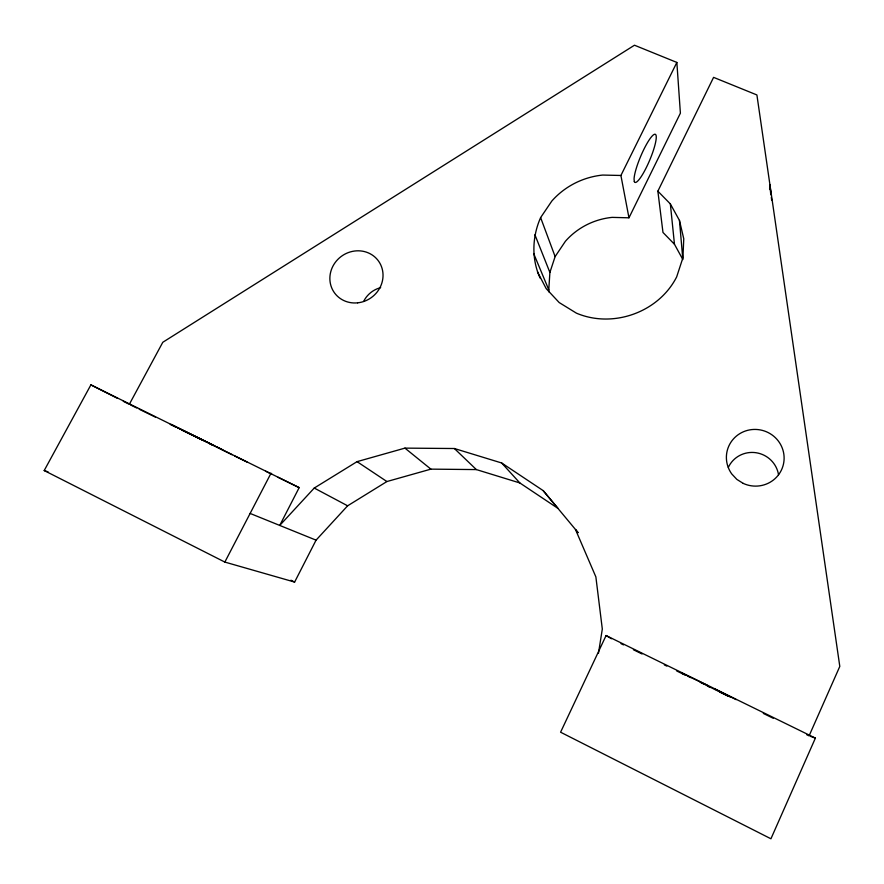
<?xml version="1.0" encoding="UTF-8"?>
<svg xmlns="http://www.w3.org/2000/svg" width="884" height="884" viewBox="0 0 884 884"><rect width="100%" height="100%" fill="white"/><g stroke="black" fill="none" stroke-linecap="round" stroke-linejoin="round"><path stroke-width="1.33" d="M549.318 292.405L548.776 289.797L549.892 272.449L555.119 256.581L565.406 241.277A69.427 66.665 -15.1 0 1 612.137 217.376L628.966 217.807L680.393 113.163L676.857 62.432L634.48 45.217L162.789 342.285L129.318 404.331L123.318 401.292M540.135 278.117C531.35 259.045 532.146 236.647 540.621 217.597L551.837 201.022A75.538 72.068 -15.7 0 1 602.634 175.065L620.911 175.474L676.857 62.432M769.599 189.088L769.975 185.076L771.025 194.59M598.457 653.342L602.313 629.043L595.871 576.898L575.495 529.538L578.125 532.676L543.163 490.609L501.67 462.984L454.376 448.519L404.938 448.122L357.048 461.647L314.24 488.056L279.731 525.428L299.168 487.637L90.897 384.872L44.2 470.542L224.845 562.08L294.626 582.07L316.063 540.146L347.633 505.803L386.905 481.537L430.895 469.139L476.354 469.581L519.847 482.951L558.003 508.411L543.163 490.609M815.391 738.107L770.936 838.783L560.589 732.206L606.081 635.541L815.391 738.107L810.352 736.306M657.862 191.176L670.348 203.917L679.453 220.414L682.857 259.553L674.47 244.271L662.978 232.448L657.862 191.176L713.587 77.361L756.903 94.953L839.8 666.414L809.092 735.853L806.617 734.637M224.845 562.08L271.034 473.194M44.2 470.542L48.079 471.879M250.161 513.449L316.063 540.146M219.21 448.254L222.735 449.923L216.801 446.873M730.703 697.189L713.056 688.614M213.685 445.569L218.171 447.757M707.322 685.332L682.006 673.188L683.663 674.05M208.105 442.84L212.569 445.028M705.951 685.122L711.896 688.039M621.032 643.674L623.507 644.889M633.408 649.74L642.071 653.983M664.337 664.901L666.812 666.105M676.713 670.956L685.376 675.21M707.642 686.117L710.117 687.332M720.007 692.183L728.67 696.426M763.312 713.41L773.213 718.261M130.556 404.949L136.755 407.988M139.23 409.204L155.352 417.104M170.225 424.397L176.424 427.436M182.623 430.486L207.044 442.332M209.906 443.856L212.381 445.072M222.304 449.934L232.216 454.796M234.702 456.022L247.1 462.1M265.697 471.216L271.896 474.255M278.095 477.294L299.168 487.637M714.736 688.979L736.162 699.631M700.227 682.304L704.769 684.548M201.784 439.746L177.573 427.757M205.663 441.326L171.032 424.408L176.623 427.281M206.878 441.934L214.613 445.779M688.271 676.37L690.713 677.597M290.935 580.213L294.626 582.07M90.897 384.872L117.307 398.253M314.24 488.056L347.633 505.803M606.081 635.541L611.463 638.745M357.048 461.647L386.905 481.537M404.938 448.122L430.895 469.139M454.376 448.519L476.354 469.581M501.67 462.984L519.847 482.951M537.483 271.885L546.179 288.615L559.185 302.549L576.412 313.157C612.966 328.671 658.635 312.395 676.669 276.891L682.923 257.763L683.763 238.779L679.453 220.414M533.66 253.52L548.776 289.797M534.908 234.757L549.892 272.449M540.621 217.597L555.119 256.581M620.911 175.474L628.966 217.807M771.323 197.309L771.621 200.027M670.348 203.917L674.47 244.271M770.749 194.646L769.975 185.076L770.119 189.154M363.865 300.958A24.995 23.636 -36.9 0 1 380.661 287.643M728.35 467.36A26.509 25.979 20.8 0 1 778.539 474.807M743.256 483.415L736.858 479.404L731.72 473.912A28.929 28.299 16.9 0 1 747.566 430.353A28.929 28.299 16.9 0 1 784.031 460.365A28.929 28.299 16.9 0 1 743.256 483.415M634.314 181.563L634.06 179.043A26.111 4.906 -67.1 0 1 650.281 138.346A26.111 4.906 -67.1 0 1 651.917 154.578A26.111 4.906 -67.1 0 1 634.314 181.563M357.611 302.836A27.161 25.492 -36.3 0 0 378.871 261.565A27.161 25.492 -36.3 0 0 332.87 266.261A27.161 25.492 -36.3 0 0 357.611 302.836"/></g></svg>
